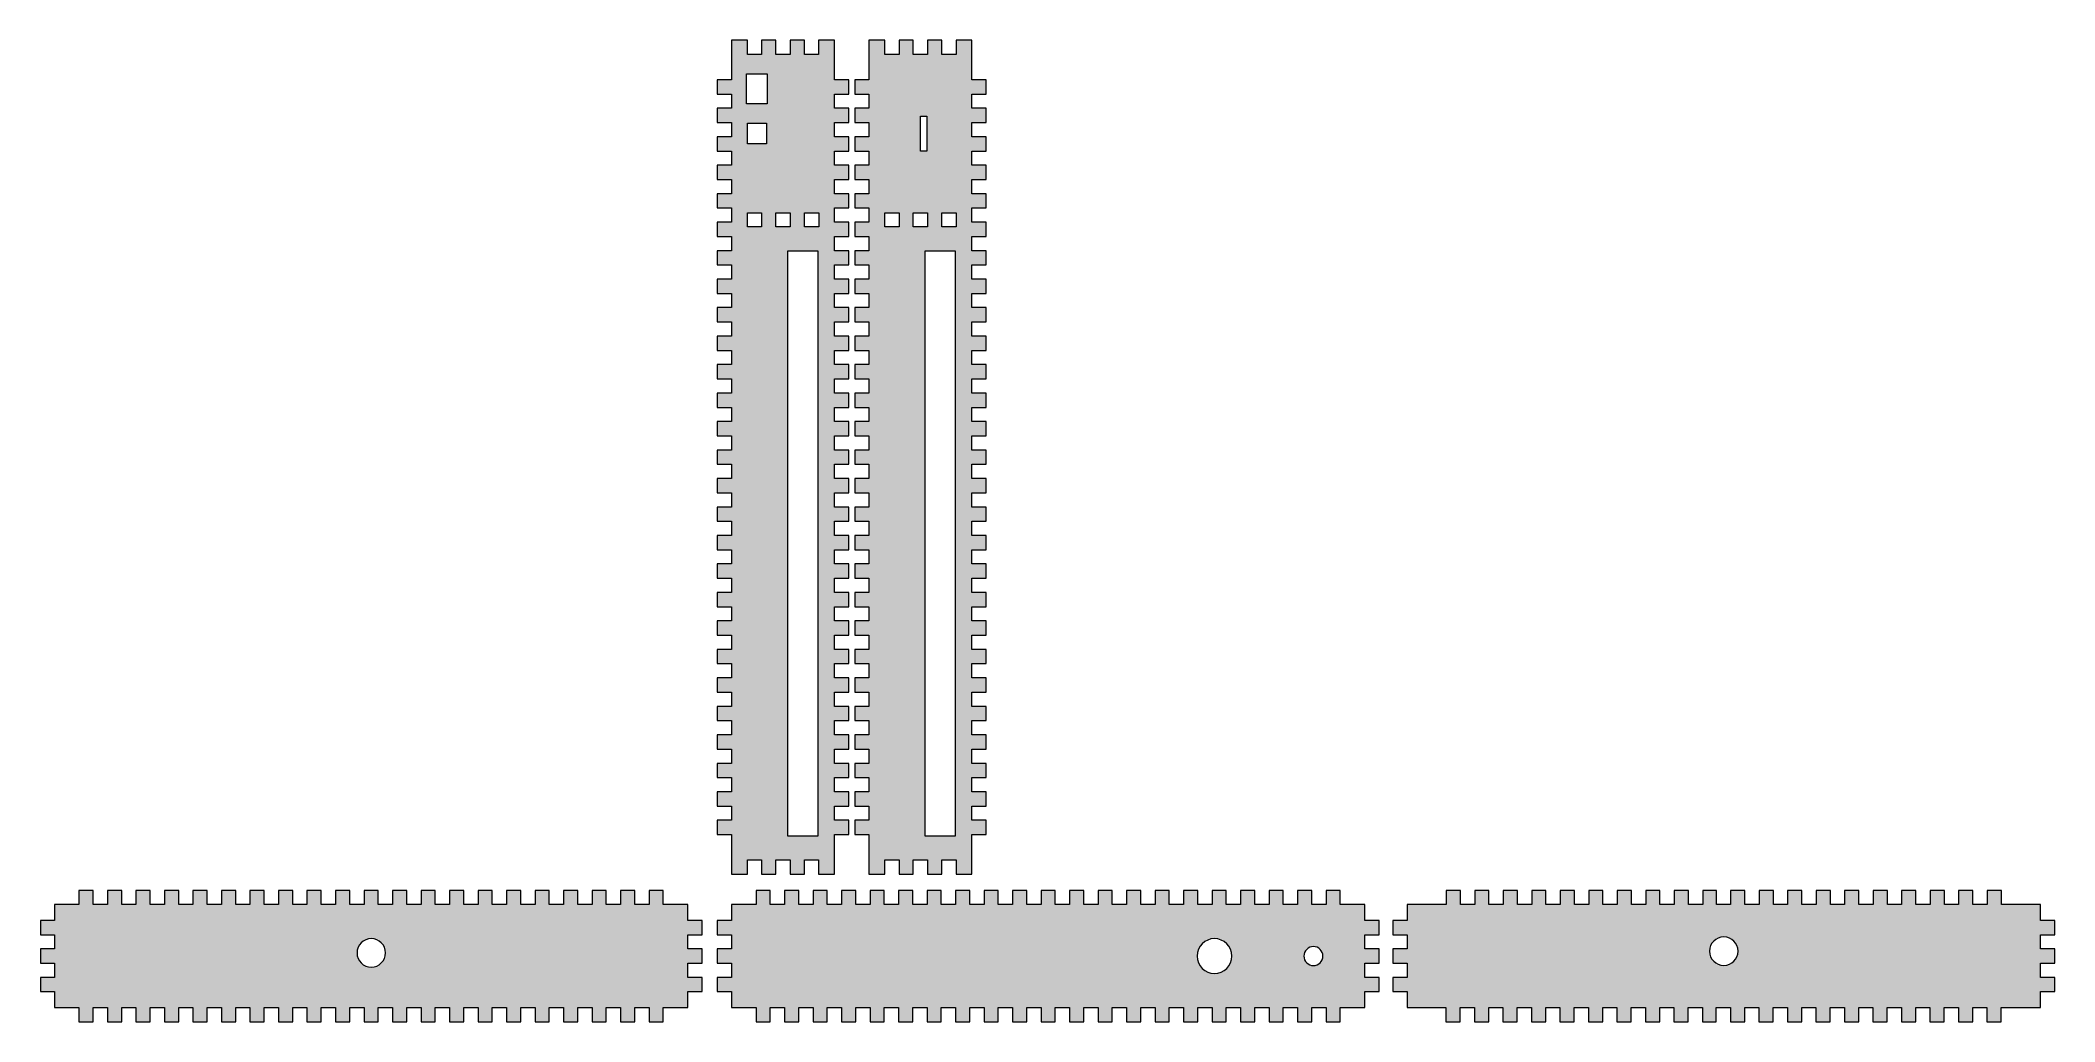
# Model space of a CAD drawing. Header units: inches. Extents: x 400 to 1672, y -821 to -201.
import ezdxf

# ---------------------------------------------------------------- set-up
doc = ezdxf.new("R2010")
doc.units = ezdxf.units.IN
doc.header["$MEASUREMENT"] = 0
doc.layers.add('Layer 1', color=7, linetype='Continuous')

msp = doc.modelspace()

# ---------------------------------------------------------------- hatches: boundary and pattern name
at = {"layer": 'Layer 1', "true_color": 0x939597}
h = msp.add_hatch(color=252, dxfattribs=at)
h.dxf.hatch_style = 2
h.paths.add_polyline_path([(910.6, -324.6), (910.6, -315.6), (901.6, -315.6), (901.6, -309.6), (901.6, -306.6), (910.6, -306.6), (910.6, -297.6), (901.6, -297.6), (901.6, -288.6), (910.6, -288.6), (910.6, -279.6), (901.6, -279.6), (901.6, -270.6), (910.6, -270.6), (910.6, -261.6), (901.6, -261.6), (901.6, -252.6), (910.6, -252.6), (910.6, -243.6), (901.6, -243.6), (901.6, -234.6), (910.6, -234.6), (910.6, -225.6), (901.6, -225.6), (901.6, -209.6), (901.6, -200.6), (897.1, -200.6), (891.6, -200.6), (891.6, -209.6), (882.6, -209.6), (882.6, -200.6), (879.6, -200.6), (873.6, -200.6), (873.6, -209.6), (864.6, -209.6), (864.6, -200.6), (864.6, -200.6), (861.6, -200.6), (855.6, -200.6), (855.6, -209.6), (846.6, -209.6), (846.6, -200.6), (843.6, -200.6), (836.6, -200.6), (836.6, -209.6), (836.6, -225.6), (827.6, -225.6), (827.6, -234.6), (836.6, -234.6), (836.6, -243.6), (827.6, -243.6), (827.6, -252.6), (836.6, -252.6), (836.6, -261.6), (827.6, -261.6), (827.6, -270.6), (836.6, -270.6), (836.6, -279.6), (827.6, -279.6), (827.6, -288.6), (836.6, -288.6), (836.6, -297.6), (827.6, -297.6), (827.6, -306.6), (836.6, -306.6), (836.6, -309.6), (836.6, -315.6), (827.6, -315.6), (827.6, -324.6), (836.6, -324.6), (836.6, -333.6), (827.6, -333.6), (827.6, -342.6), (836.6, -342.6), (836.6, -351.6), (827.6, -351.6), (827.6, -360.6), (836.6, -360.6), (836.6, -369.6), (827.6, -369.6), (827.6, -378.6), (836.6, -378.6), (836.6, -387.6), (827.6, -387.6), (827.6, -396.6), (836.6, -396.6), (836.6, -405.6), (827.6, -405.6), (827.6, -414.6), (836.6, -414.6), (836.6, -423.6), (827.6, -423.6), (827.6, -432.6), (836.6, -432.6), (836.6, -441.6), (827.6, -441.6), (827.6, -450.6), (836.6, -450.6), (836.6, -459.6), (827.6, -459.6), (827.6, -468.6), (836.6, -468.6), (836.6, -477.6), (827.6, -477.6), (827.6, -486.6), (836.6, -486.6), (836.6, -495.6), (827.6, -495.6), (827.6, -504.6), (836.6, -504.6), (836.6, -513.6), (827.6, -513.6), (827.6, -522.6), (836.6, -522.6), (836.6, -531.6), (827.6, -531.6), (827.6, -540.6), (836.6, -540.6), (836.6, -549.6), (827.6, -549.6), (827.6, -558.6), (836.6, -558.6), (836.6, -567.6), (827.6, -567.6), (827.6, -576.6), (836.6, -576.6), (836.6, -585.6), (827.6, -585.6), (827.6, -594.6), (836.6, -594.6), (836.6, -603.6), (827.6, -603.6), (827.6, -612.6), (836.6, -612.6), (836.6, -621.6), (827.6, -621.6), (827.6, -630.6), (836.6, -630.6), (836.6, -639.6), (827.6, -639.6), (827.6, -648.6), (836.6, -648.6), (836.6, -657.6), (827.6, -657.6), (827.6, -666.6), (836.6, -666.6), (836.6, -675.6), (827.6, -675.6), (827.6, -684.6), (836.6, -684.6), (836.6, -693.6), (827.6, -693.6), (827.6, -702.6), (836.6, -702.6), (836.6, -718.6), (836.6, -718.6), (836.6, -727.6), (843.6, -727.6), (846.6, -727.6), (846.6, -718.6), (855.6, -718.6), (855.6, -727.6), (861.7, -727.6), (864.6, -727.6), (864.6, -727.6), (864.6, -718.6), (873.6, -718.6), (873.6, -727.6), (879.7, -727.6), (882.6, -727.6), (882.6, -718.6), (891.6, -718.6), (891.6, -727.6), (897.1, -727.6), (897.1, -727.6), (901.6, -727.6), (901.6, -718.6), (901.6, -702.6), (910.6, -702.6), (910.6, -693.6), (901.6, -693.6), (901.6, -684.6), (910.6, -684.6), (910.6, -675.6), (901.6, -675.6), (901.6, -666.6), (910.6, -666.6), (910.6, -657.6), (901.6, -657.6), (901.6, -648.6), (910.6, -648.6), (910.6, -639.6), (901.6, -639.6), (901.6, -630.6), (910.6, -630.6), (910.6, -621.6), (901.6, -621.6), (901.6, -612.6), (910.6, -612.6), (910.6, -603.6), (901.6, -603.6), (901.6, -594.6), (910.6, -594.6), (910.6, -585.6), (901.6, -585.6), (901.6, -576.6), (910.6, -576.6), (910.6, -567.6), (901.6, -567.6), (901.6, -558.6), (910.6, -558.6), (910.6, -549.6), (901.6, -549.6), (901.6, -540.6), (910.6, -540.6), (910.6, -531.6), (901.6, -531.6), (901.6, -522.6), (910.6, -522.6), (910.6, -513.6), (901.6, -513.6), (901.6, -504.6), (910.6, -504.6), (910.6, -495.6), (901.6, -495.6), (901.6, -486.6), (910.6, -486.6), (910.6, -477.6), (901.6, -477.6), (901.6, -468.6), (910.6, -468.6), (910.6, -459.6), (901.6, -459.6), (901.6, -450.6), (910.6, -450.6), (910.6, -441.6), (901.6, -441.6), (901.6, -432.6), (910.6, -432.6), (910.6, -423.6), (901.6, -423.6), (901.6, -414.6), (910.6, -414.6), (910.6, -405.6), (901.6, -405.6), (901.6, -396.6), (910.6, -396.6), (910.6, -387.6), (901.6, -387.6), (901.6, -378.6), (910.6, -378.6), (910.6, -369.6), (901.6, -369.6), (901.6, -360.6), (910.6, -360.6), (910.6, -351.6), (901.6, -351.6), (901.6, -342.6), (910.6, -342.6), (910.6, -333.6), (901.6, -333.6), (901.6, -324.6)])
h.paths.add_polyline_path([(855.6, -318.6), (846.6, -318.6), (846.6, -309.6), (855.6, -309.6)])
h.paths.add_polyline_path([(858.6, -266.1), (846.6, -266.1), (846.6, -253.1), (858.6, -253.1)])
h.paths.add_polyline_path([(859.1, -240.8), (846.1, -240.8), (846.1, -221.8), (859.1, -221.8)])
h.paths.add_polyline_path([(864.6, -318.6), (864.6, -309.6), (873.6, -309.6), (873.6, -318.6)])
h.paths.add_polyline_path([(891.1, -703.6), (872.1, -703.6), (872.1, -333.6), (891.1, -333.6)])
h.paths.add_polyline_path([(891.7, -318.6), (882.7, -318.6), (882.7, -309.6), (891.7, -309.6)])
h = msp.add_hatch(color=252, dxfattribs=at)
h.dxf.hatch_style = 2
h.paths.add_polyline_path([(997.4, -324.6), (997.4, -315.6), (988.4, -315.6), (988.4, -309.6), (988.4, -306.6), (997.4, -306.6), (997.4, -297.6), (988.4, -297.6), (988.4, -288.6), (997.4, -288.6), (997.4, -279.6), (988.4, -279.6), (988.4, -270.6), (997.4, -270.6), (997.4, -261.6), (988.4, -261.6), (988.4, -252.6), (997.4, -252.6), (997.4, -243.6), (988.4, -243.6), (988.4, -234.6), (997.4, -234.6), (997.4, -225.6), (988.4, -225.6), (988.4, -209.6), (988.4, -200.6), (983.9, -200.6), (978.4, -200.6), (978.4, -209.6), (969.4, -209.6), (969.4, -200.6), (966.4, -200.6), (960.4, -200.6), (960.4, -209.6), (951.4, -209.6), (951.4, -200.6), (951.4, -200.6), (948.4, -200.6), (942.4, -200.6), (942.4, -209.6), (933.4, -209.6), (933.4, -200.6), (930.4, -200.6), (923.4, -200.6), (923.4, -209.6), (923.4, -225.6), (914.4, -225.6), (914.4, -234.6), (923.4, -234.6), (923.4, -243.6), (914.4, -243.6), (914.4, -252.6), (923.4, -252.6), (923.4, -261.6), (914.4, -261.6), (914.4, -270.6), (923.4, -270.6), (923.4, -279.6), (914.4, -279.6), (914.4, -288.6), (923.4, -288.6), (923.4, -297.6), (914.4, -297.6), (914.4, -306.6), (923.4, -306.6), (923.4, -309.6), (923.4, -315.6), (914.4, -315.6), (914.4, -324.6), (923.4, -324.6), (923.4, -333.6), (914.4, -333.6), (914.4, -342.6), (923.4, -342.6), (923.4, -351.6), (914.4, -351.6), (914.4, -360.6), (923.4, -360.6), (923.4, -369.6), (914.4, -369.6), (914.4, -378.6), (923.4, -378.6), (923.4, -387.6), (914.4, -387.6), (914.4, -396.6), (923.4, -396.6), (923.4, -405.6), (914.4, -405.6), (914.4, -414.6), (923.4, -414.6), (923.4, -423.6), (914.4, -423.6), (914.4, -432.6), (923.4, -432.6), (923.4, -441.6), (914.4, -441.6), (914.4, -450.6), (923.4, -450.6), (923.4, -459.6), (914.4, -459.6), (914.4, -468.6), (923.4, -468.6), (923.4, -477.6), (914.4, -477.6), (914.4, -486.6), (923.4, -486.6), (923.4, -495.6), (914.4, -495.6), (914.4, -504.6), (923.4, -504.6), (923.4, -513.6), (914.4, -513.6), (914.4, -522.6), (923.4, -522.6), (923.4, -531.6), (914.4, -531.6), (914.4, -540.6), (923.4, -540.6), (923.4, -549.6), (914.4, -549.6), (914.4, -558.6), (923.4, -558.6), (923.4, -567.6), (914.4, -567.6), (914.4, -576.6), (923.4, -576.6), (923.4, -585.6), (914.4, -585.6), (914.4, -594.6), (923.4, -594.6), (923.4, -603.6), (914.4, -603.6), (914.4, -612.6), (923.4, -612.6), (923.4, -621.6), (914.4, -621.6), (914.4, -630.6), (923.4, -630.6), (923.4, -639.6), (914.4, -639.6), (914.4, -648.6), (923.4, -648.6), (923.4, -657.6), (914.4, -657.6), (914.4, -666.6), (923.4, -666.6), (923.4, -675.6), (914.4, -675.6), (914.4, -684.6), (923.4, -684.6), (923.4, -693.6), (914.4, -693.6), (914.4, -702.6), (923.4, -702.6), (923.4, -718.6), (923.4, -718.6), (923.4, -727.6), (930.4, -727.6), (933.4, -727.6), (933.4, -718.6), (942.4, -718.6), (942.4, -727.6), (948.4, -727.6), (951.4, -727.6), (951.4, -727.6), (951.4, -718.6), (960.4, -718.6), (960.4, -727.6), (966.4, -727.6), (969.4, -727.6), (969.4, -718.6), (978.4, -718.6), (978.4, -727.6), (983.9, -727.6), (983.9, -727.6), (988.4, -727.6), (988.4, -718.6), (988.4, -702.6), (997.4, -702.6), (997.4, -693.6), (988.4, -693.6), (988.4, -684.6), (997.4, -684.6), (997.4, -675.6), (988.4, -675.6), (988.4, -666.6), (997.4, -666.6), (997.4, -657.6), (988.4, -657.6), (988.4, -648.6), (997.4, -648.6), (997.4, -639.6), (988.4, -639.6), (988.4, -630.6), (997.4, -630.6), (997.4, -621.6), (988.4, -621.6), (988.4, -612.6), (997.4, -612.6), (997.4, -603.6), (988.4, -603.6), (988.4, -594.6), (997.4, -594.6), (997.4, -585.6), (988.4, -585.6), (988.4, -576.6), (997.4, -576.6), (997.4, -567.6), (988.4, -567.6), (988.4, -558.6), (997.4, -558.6), (997.4, -549.6), (988.4, -549.6), (988.4, -540.6), (997.4, -540.6), (997.4, -531.6), (988.4, -531.6), (988.4, -522.6), (997.4, -522.6), (997.4, -513.6), (988.4, -513.6), (988.4, -504.6), (997.4, -504.6), (997.4, -495.6), (988.4, -495.6), (988.4, -486.6), (997.4, -486.6), (997.4, -477.6), (988.4, -477.6), (988.4, -468.6), (997.4, -468.6), (997.4, -459.6), (988.4, -459.6), (988.4, -450.6), (997.4, -450.6), (997.4, -441.6), (988.4, -441.6), (988.4, -432.6), (997.4, -432.6), (997.4, -423.6), (988.4, -423.6), (988.4, -414.6), (997.4, -414.6), (997.4, -405.6), (988.4, -405.6), (988.4, -396.6), (997.4, -396.6), (997.4, -387.6), (988.4, -387.6), (988.4, -378.6), (997.4, -378.6), (997.4, -369.6), (988.4, -369.6), (988.4, -360.6), (997.4, -360.6), (997.4, -351.6), (988.4, -351.6), (988.4, -342.6), (997.4, -342.6), (997.4, -333.6), (988.4, -333.6), (988.4, -324.6)])
h.paths.add_polyline_path([(942.4, -318.6), (933.4, -318.6), (933.4, -309.6), (942.4, -309.6)])
h.paths.add_polyline_path([(955.9, -248.6), (959.9, -248.6), (959.9, -270.6), (955.9, -270.6)])
h.paths.add_polyline_path([(951.4, -318.6), (951.4, -309.6), (960.4, -309.6), (960.4, -318.6)])
h.paths.add_polyline_path([(977.9, -703.6), (958.9, -703.6), (958.9, -333.6), (977.9, -333.6)])
h.paths.add_polyline_path([(978.5, -318.6), (969.5, -318.6), (969.5, -309.6), (978.5, -309.6)])
h = msp.add_hatch(color=252, dxfattribs=at)
h.dxf.hatch_style = 2
h.paths.add_polyline_path([(809.1, -756.9), (809.1, -746.9), (809.1, -746.9), (793.5, -746.9), (793.5, -737.9), (784.5, -737.9), (784.5, -746.9), (775.5, -746.9), (775.5, -737.9), (766.5, -737.9), (766.5, -746.9), (757.5, -746.9), (757.5, -737.9), (748.5, -737.9), (748.5, -746.9), (739.5, -746.9), (739.5, -737.9), (730.5, -737.9), (730.5, -746.9), (721.5, -746.9), (721.5, -737.9), (712.5, -737.9), (712.5, -746.9), (703.5, -746.9), (703.5, -737.9), (694.5, -737.9), (694.5, -746.9), (685.5, -746.9), (685.5, -737.9), (676.5, -737.9), (676.5, -746.9), (667.5, -746.9), (667.5, -737.9), (658.5, -737.9), (658.5, -746.9), (649.5, -746.9), (649.5, -737.9), (640.5, -737.9), (640.5, -746.9), (631.5, -746.9), (631.5, -737.9), (622.5, -737.9), (622.5, -746.9), (613.5, -746.9), (613.5, -737.9), (604.5, -737.9), (604.5, -746.9), (595.5, -746.9), (595.5, -737.9), (586.5, -737.9), (586.5, -746.9), (577.5, -746.9), (577.5, -737.9), (568.5, -737.9), (568.5, -746.9), (559.5, -746.9), (559.5, -737.9), (550.5, -737.9), (550.5, -746.9), (541.5, -746.9), (541.5, -737.9), (532.5, -737.9), (532.5, -746.9), (523.5, -746.9), (523.5, -737.9), (514.5, -737.9), (514.5, -746.9), (505.5, -746.9), (505.5, -737.9), (496.5, -737.9), (496.5, -746.9), (487.5, -746.9), (487.5, -737.9), (478.5, -737.9), (478.5, -746.9), (469.5, -746.9), (469.5, -737.9), (460.5, -737.9), (460.5, -746.9), (451.5, -746.9), (451.5, -737.9), (442.5, -737.9), (442.5, -746.9), (433.5, -746.9), (433.5, -737.9), (424.5, -737.9), (424.5, -746.9), (409.1, -746.9), (409.1, -756.9), (400.1, -756.9), (400.1, -758.1), (400.1, -764.1), (400.1, -765.9), (409.1, -765.9), (409.1, -774.9), (400.1, -774.9), (400.1, -777.9), (400.1, -783.9), (409.1, -783.9), (409.1, -792.9), (400.1, -792.9), (400.1, -795.9), (400.1, -801.9), (409.1, -801.9), (409.1, -811.9), (424.5, -811.9), (424.5, -820.9), (433.5, -820.9), (433.5, -811.9), (442.5, -811.9), (442.5, -820.9), (451.5, -820.9), (451.5, -811.9), (460.5, -811.9), (460.5, -820.9), (469.5, -820.9), (469.5, -811.9), (478.5, -811.9), (478.5, -820.9), (487.5, -820.9), (487.5, -811.9), (496.5, -811.9), (496.5, -820.9), (505.5, -820.9), (505.5, -811.9), (514.5, -811.9), (514.5, -820.9), (523.5, -820.9), (523.5, -811.9), (532.5, -811.9), (532.5, -820.9), (541.5, -820.9), (541.5, -811.9), (550.5, -811.9), (550.5, -820.9), (559.5, -820.9), (559.5, -811.9), (568.5, -811.9), (568.5, -820.9), (577.5, -820.9), (577.5, -811.9), (586.5, -811.9), (586.5, -820.9), (595.5, -820.9), (595.5, -811.9), (604.5, -811.9), (604.5, -820.9), (613.5, -820.9), (613.5, -811.9), (622.5, -811.9), (622.5, -820.9), (631.5, -820.9), (631.5, -811.9), (640.5, -811.9), (640.5, -820.9), (649.5, -820.9), (649.5, -811.9), (658.5, -811.9), (658.5, -820.9), (667.5, -820.9), (667.5, -811.9), (676.5, -811.9), (676.5, -820.9), (685.5, -820.9), (685.5, -811.9), (694.5, -811.9), (694.5, -820.9), (703.5, -820.9), (703.5, -811.9), (712.5, -811.9), (712.5, -820.9), (721.5, -820.9), (721.5, -811.9), (730.5, -811.9), (730.5, -820.9), (739.5, -820.9), (739.5, -811.9), (748.5, -811.9), (748.5, -820.9), (757.5, -820.9), (757.5, -811.9), (766.5, -811.9), (766.5, -820.9), (775.5, -820.9), (775.5, -811.9), (784.5, -811.9), (784.5, -820.9), (793.5, -820.9), (793.5, -811.9), (809.1, -811.9), (809.1, -801.9), (818.1, -801.9), (818.1, -795.9), (818.1, -792.9), (809.1, -792.9), (809.1, -783.9), (818.1, -783.9), (818.1, -777.9), (818.1, -774.9), (809.1, -774.9), (809.1, -765.9), (818.1, -765.9), (818.1, -764.1), (818.1, -758.1), (818.1, -756.9)])
edge = h.paths.add_edge_path()
edge.add_spline(control_points=[(609.1, -786.4), (604.1, -786.4), (600.1, -782.4), (600.1, -777.4), (600.1, -772.4), (604.1, -768.4), (609.1, -768.4), (614, -768.4), (618.1, -772.4), (618.1, -777.4), (618.1, -782.4), (614, -786.4), (609.1, -786.4)], knot_values=[0, 0, 0, 0, 1, 1, 1, 2, 2, 2, 3, 3, 3, 4, 4, 4, 4], degree=3, periodic=1)
h = msp.add_hatch(color=252, dxfattribs=at)
h.dxf.hatch_style = 2
h.paths.add_polyline_path([(1236.6, -756.9), (1236.6, -746.9), (1236.6, -746.9), (1221.1, -746.9), (1221.1, -737.9), (1212.1, -737.9), (1212.1, -746.9), (1203.1, -746.9), (1203.1, -737.9), (1194.1, -737.9), (1194.1, -746.9), (1185.1, -746.9), (1185.1, -737.9), (1176.1, -737.9), (1176.1, -746.9), (1167.1, -746.9), (1167.1, -737.9), (1158.1, -737.9), (1158.1, -746.9), (1149.1, -746.9), (1149.1, -737.9), (1140.1, -737.9), (1140.1, -746.9), (1131.1, -746.9), (1131.1, -737.9), (1122.1, -737.9), (1122.1, -746.9), (1113.1, -746.9), (1113.1, -737.9), (1104.1, -737.9), (1104.1, -746.9), (1095.1, -746.9), (1095.1, -737.9), (1086.1, -737.9), (1086.1, -746.9), (1077.1, -746.9), (1077.1, -737.9), (1068.1, -737.9), (1068.1, -746.9), (1059.1, -746.9), (1059.1, -737.9), (1050.1, -737.9), (1050.1, -746.9), (1041.1, -746.9), (1041.1, -737.9), (1032.1, -737.9), (1032.1, -746.9), (1023.1, -746.9), (1023.1, -737.9), (1014.1, -737.9), (1014.1, -746.9), (1005.1, -746.9), (1005.1, -737.9), (996.1, -737.9), (996.1, -746.9), (987.1, -746.9), (987.1, -737.9), (978.1, -737.9), (978.1, -746.9), (969.1, -746.9), (969.1, -737.9), (960.1, -737.9), (960.1, -746.9), (951.1, -746.9), (951.1, -737.9), (942.1, -737.9), (942.1, -746.9), (933.1, -746.9), (933.1, -737.9), (924.1, -737.9), (924.1, -746.9), (915.1, -746.9), (915.1, -737.9), (906.1, -737.9), (906.1, -746.9), (897.1, -746.9), (897.1, -737.9), (888.1, -737.9), (888.1, -746.9), (879.1, -746.9), (879.1, -737.9), (870.1, -737.9), (870.1, -746.9), (861.1, -746.9), (861.1, -737.9), (852.1, -737.9), (852.1, -746.9), (836.6, -746.9), (836.6, -756.9), (827.6, -756.9), (827.6, -758.1), (827.6, -764.1), (827.6, -765.9), (836.6, -765.9), (836.6, -774.9), (827.6, -774.9), (827.6, -777.9), (827.6, -783.9), (836.6, -783.9), (836.6, -792.9), (827.6, -792.9), (827.6, -795.9), (827.6, -801.9), (836.6, -801.9), (836.6, -811.9), (852.1, -811.9), (852.1, -820.9), (861.1, -820.9), (861.1, -811.9), (870.1, -811.9), (870.1, -820.9), (879.1, -820.9), (879.1, -811.9), (888.1, -811.9), (888.1, -820.9), (897.1, -820.9), (897.1, -811.9), (906.1, -811.9), (906.1, -820.9), (915.1, -820.9), (915.1, -811.9), (924.1, -811.9), (924.1, -820.9), (933.1, -820.9), (933.1, -811.9), (942.1, -811.9), (942.1, -820.9), (951.1, -820.9), (951.1, -811.9), (960.1, -811.9), (960.1, -820.9), (969.1, -820.9), (969.1, -811.9), (978.1, -811.9), (978.1, -820.9), (987.1, -820.9), (987.1, -811.9), (996.1, -811.9), (996.1, -820.9), (1005.1, -820.9), (1005.1, -811.9), (1014.1, -811.9), (1014.1, -820.9), (1023.1, -820.9), (1023.1, -811.9), (1032.1, -811.9), (1032.1, -820.9), (1041.1, -820.9), (1041.1, -811.9), (1050.1, -811.9), (1050.1, -820.9), (1059.1, -820.9), (1059.1, -811.9), (1068.1, -811.9), (1068.1, -820.9), (1077.1, -820.9), (1077.1, -811.9), (1086.1, -811.9), (1086.1, -820.9), (1095.1, -820.9), (1095.1, -811.9), (1104.1, -811.9), (1104.1, -820.9), (1113.1, -820.9), (1113.1, -811.9), (1122.1, -811.9), (1122.1, -820.9), (1131.1, -820.9), (1131.1, -811.9), (1140.1, -811.9), (1140.1, -820.9), (1149.1, -820.9), (1149.1, -811.9), (1158.1, -811.9), (1158.1, -820.9), (1167.1, -820.9), (1167.1, -811.9), (1176.1, -811.9), (1176.1, -820.9), (1185.1, -820.9), (1185.1, -811.9), (1194.1, -811.9), (1194.1, -820.9), (1203.1, -820.9), (1203.1, -811.9), (1212.1, -811.9), (1212.1, -820.9), (1221.1, -820.9), (1221.1, -811.9), (1236.6, -811.9), (1236.6, -801.9), (1245.6, -801.9), (1245.6, -795.9), (1245.6, -792.9), (1236.6, -792.9), (1236.6, -783.9), (1245.6, -783.9), (1245.6, -777.9), (1245.6, -774.9), (1236.6, -774.9), (1236.6, -765.9), (1245.6, -765.9), (1245.6, -764.1), (1245.6, -758.1), (1245.6, -756.9)])
edge = h.paths.add_edge_path()
edge.add_spline(control_points=[(1141.6, -790.4), (1135.6, -790.4), (1130.6, -785.5), (1130.6, -779.4), (1130.6, -773.3), (1135.6, -768.4), (1141.6, -768.4), (1147.7, -768.4), (1152.6, -773.3), (1152.6, -779.4), (1152.6, -785.5), (1147.7, -790.4), (1141.6, -790.4)], knot_values=[0, 0, 0, 0, 1, 1, 1, 2, 2, 2, 3, 3, 3, 4, 4, 4, 4], degree=3, periodic=1)
edge = h.paths.add_edge_path()
edge.add_spline(control_points=[(1204.1, -785.4), (1200.8, -785.4), (1198.1, -782.7), (1198.1, -779.4), (1198.1, -776.1), (1200.8, -773.4), (1204.1, -773.4), (1207.4, -773.4), (1210.1, -776.1), (1210.1, -779.4), (1210.1, -782.7), (1207.4, -785.4), (1204.1, -785.4)], knot_values=[0, 0, 0, 0, 1, 1, 1, 2, 2, 2, 3, 3, 3, 4, 4, 4, 4], degree=3, periodic=1)
h = msp.add_hatch(color=252, dxfattribs=at)
h.dxf.hatch_style = 2
h.paths.add_polyline_path([(1663.3, -756.9), (1663.3, -753), (1663.3, -750), (1663.3, -746.9), (1638.6, -746.9), (1638.6, -737.9), (1629.6, -737.9), (1629.6, -746.9), (1620.6, -746.9), (1620.6, -737.9), (1611.6, -737.9), (1611.6, -746.9), (1602.6, -746.9), (1602.6, -737.9), (1593.6, -737.9), (1593.6, -746.9), (1584.6, -746.9), (1584.6, -737.9), (1575.6, -737.9), (1575.6, -746.9), (1566.6, -746.9), (1566.6, -737.9), (1557.6, -737.9), (1557.6, -746.9), (1548.6, -746.9), (1548.6, -737.9), (1539.6, -737.9), (1539.6, -746.9), (1530.6, -746.9), (1530.6, -737.9), (1521.6, -737.9), (1521.6, -746.9), (1512.6, -746.9), (1512.6, -737.9), (1503.6, -737.9), (1503.6, -746.9), (1494.6, -746.9), (1494.6, -737.9), (1485.6, -737.9), (1485.6, -746.9), (1476.6, -746.9), (1476.6, -737.9), (1467.6, -737.9), (1467.6, -746.9), (1458.6, -746.9), (1458.6, -737.9), (1450, -737.9), (1450, -746.9), (1441, -746.9), (1441, -737.9), (1432, -737.9), (1432, -746.9), (1423, -746.9), (1423, -737.9), (1414, -737.9), (1414, -746.9), (1405, -746.9), (1405, -737.9), (1396, -737.9), (1396, -746.9), (1387, -746.9), (1387, -737.9), (1378, -737.9), (1378, -746.9), (1369, -746.9), (1369, -737.9), (1360, -737.9), (1360, -746.9), (1351, -746.9), (1351, -737.9), (1342, -737.9), (1342, -746.9), (1333, -746.9), (1333, -737.9), (1324, -737.9), (1324, -746.9), (1315, -746.9), (1315, -737.9), (1306, -737.9), (1306, -746.9), (1297, -746.9), (1297, -737.9), (1288, -737.9), (1288, -746.9), (1263.3, -746.9), (1263.3, -750), (1263.3, -750), (1263.3, -753), (1263.3, -753), (1263.3, -756.9), (1254.3, -756.9), (1254.3, -758.9), (1254.3, -765.9), (1263.3, -765.9), (1263.3, -774.9), (1254.3, -774.9), (1254.3, -779.4), (1254.3, -783.9), (1263.3, -783.9), (1263.3, -792.9), (1254.3, -792.9), (1254.3, -797.4), (1254.3, -801.9), (1263.3, -801.9), (1263.3, -805.8), (1263.3, -805.8), (1263.3, -808.8), (1263.3, -808.8), (1263.3, -811.9), (1278.8, -811.9), (1287.8, -811.9), (1287.8, -820.9), (1296.8, -820.9), (1296.8, -811.9), (1305.8, -811.9), (1305.8, -820.9), (1314.8, -820.9), (1314.8, -811.9), (1323.8, -811.9), (1323.8, -820.9), (1332.8, -820.9), (1332.8, -811.9), (1341.8, -811.9), (1341.8, -820.9), (1350.8, -820.9), (1350.8, -811.9), (1359.8, -811.9), (1359.8, -820.9), (1368.8, -820.9), (1368.8, -811.9), (1377.8, -811.9), (1377.8, -820.9), (1386.8, -820.9), (1386.8, -811.9), (1395.8, -811.9), (1395.8, -820.9), (1404.8, -820.9), (1404.8, -811.9), (1413.8, -811.9), (1413.8, -820.9), (1422.8, -820.9), (1422.8, -811.9), (1431.8, -811.9), (1431.8, -820.9), (1440.8, -820.9), (1440.8, -811.9), (1449.8, -811.9), (1449.8, -820.9), (1458.5, -820.9), (1458.5, -811.9), (1467.5, -811.9), (1467.5, -820.9), (1476.5, -820.9), (1476.5, -811.9), (1485.5, -811.9), (1485.5, -820.9), (1494.5, -820.9), (1494.5, -811.9), (1503.5, -811.9), (1503.5, -820.9), (1512.5, -820.9), (1512.5, -811.9), (1521.5, -811.9), (1521.5, -820.9), (1530.5, -820.9), (1530.5, -811.9), (1539.5, -811.9), (1539.5, -820.9), (1548.5, -820.9), (1548.5, -811.9), (1557.5, -811.9), (1557.5, -820.9), (1566.5, -820.9), (1566.5, -811.9), (1575.5, -811.9), (1575.5, -820.9), (1584.5, -820.9), (1584.5, -811.9), (1593.5, -811.9), (1593.5, -820.9), (1602.5, -820.9), (1602.5, -811.9), (1611.5, -811.9), (1611.5, -820.9), (1620.5, -820.9), (1620.5, -811.9), (1629.5, -811.9), (1629.5, -820.9), (1638.5, -820.9), (1638.5, -811.9), (1647.5, -811.9), (1663.3, -811.9), (1663.3, -808.8), (1663.3, -805.8), (1663.3, -801.9), (1672.3, -801.9), (1672.3, -797.4), (1672.3, -792.9), (1663.3, -792.9), (1663.3, -783.9), (1672.3, -783.9), (1672.3, -779.4), (1672.3, -774.9), (1663.3, -774.9), (1663.3, -765.9), (1672.3, -765.9), (1672.3, -758.9), (1672.3, -756.9)])
edge = h.paths.add_edge_path()
edge.add_spline(control_points=[(1463.3, -785.3), (1458.3, -785.3), (1454.3, -781.3), (1454.3, -776.3), (1454.3, -771.4), (1458.3, -767.3), (1463.3, -767.3), (1468.3, -767.3), (1472.3, -771.4), (1472.3, -776.3), (1472.3, -781.3), (1468.3, -785.3), (1463.3, -785.3)], knot_values=[0, 0, 0, 0, 1, 1, 1, 2, 2, 2, 3, 3, 3, 4, 4, 4, 4], degree=3, periodic=1)

# ---------------------------------------------------------------- linework, layer by layer
at = {"layer": 'Layer 1', "color": 250, "lineweight": 18, "true_color": 0x231f20}
for points in [[(910.6, -324.6), (910.6, -315.6), (901.6, -315.6), (901.6, -309.6), (901.6, -306.6), (910.6, -306.6), (910.6, -297.6), (901.6, -297.6), (901.6, -288.6), (910.6, -288.6), (910.6, -279.6), (901.6, -279.6), (901.6, -270.6), (910.6, -270.6), (910.6, -261.6), (901.6, -261.6), (901.6, -252.6), (910.6, -252.6), (910.6, -243.6), (901.6, -243.6), (901.6, -234.6), (910.6, -234.6), (910.6, -225.6), (901.6, -225.6), (901.6, -209.6), (901.6, -200.6), (897.1, -200.6), (891.6, -200.6), (891.6, -209.6), (882.6, -209.6), (882.6, -200.6), (879.6, -200.6), (873.6, -200.6), (873.6, -209.6), (864.6, -209.6), (864.6, -200.6), (864.6, -200.6), (861.6, -200.6), (855.6, -200.6), (855.6, -209.6), (846.6, -209.6), (846.6, -200.6), (843.6, -200.6), (836.6, -200.6), (836.6, -209.6), (836.6, -225.6), (827.6, -225.6), (827.6, -234.6), (836.6, -234.6), (836.6, -243.6), (827.6, -243.6), (827.6, -252.6), (836.6, -252.6), (836.6, -261.6), (827.6, -261.6), (827.6, -270.6), (836.6, -270.6), (836.6, -279.6), (827.6, -279.6), (827.6, -288.6), (836.6, -288.6), (836.6, -297.6), (827.6, -297.6), (827.6, -306.6), (836.6, -306.6), (836.6, -309.6), (836.6, -315.6), (827.6, -315.6), (827.6, -324.6), (836.6, -324.6), (836.6, -333.6), (827.6, -333.6), (827.6, -342.6), (836.6, -342.6), (836.6, -351.6), (827.6, -351.6), (827.6, -360.6), (836.6, -360.6), (836.6, -369.6), (827.6, -369.6), (827.6, -378.6), (836.6, -378.6), (836.6, -387.6), (827.6, -387.6), (827.6, -396.6), (836.6, -396.6), (836.6, -405.6), (827.6, -405.6), (827.6, -414.6), (836.6, -414.6), (836.6, -423.6), (827.6, -423.6), (827.6, -432.6), (836.6, -432.6), (836.6, -441.6), (827.6, -441.6), (827.6, -450.6), (836.6, -450.6), (836.6, -459.6), (827.6, -459.6), (827.6, -468.6), (836.6, -468.6), (836.6, -477.6), (827.6, -477.6), (827.6, -486.6), (836.6, -486.6), (836.6, -495.6), (827.6, -495.6), (827.6, -504.6), (836.6, -504.6), (836.6, -513.6), (827.6, -513.6), (827.6, -522.6), (836.6, -522.6), (836.6, -531.6), (827.6, -531.6), (827.6, -540.6), (836.6, -540.6), (836.6, -549.6), (827.6, -549.6), (827.6, -558.6), (836.6, -558.6), (836.6, -567.6), (827.6, -567.6), (827.6, -576.6), (836.6, -576.6), (836.6, -585.6), (827.6, -585.6), (827.6, -594.6), (836.6, -594.6), (836.6, -603.6), (827.6, -603.6), (827.6, -612.6), (836.6, -612.6), (836.6, -621.6), (827.6, -621.6), (827.6, -630.6), (836.6, -630.6), (836.6, -639.6), (827.6, -639.6), (827.6, -648.6), (836.6, -648.6), (836.6, -657.6), (827.6, -657.6), (827.6, -666.6), (836.6, -666.6), (836.6, -675.6), (827.6, -675.6), (827.6, -684.6), (836.6, -684.6), (836.6, -693.6), (827.6, -693.6), (827.6, -702.6), (836.6, -702.6), (836.6, -718.6), (836.6, -718.6), (836.6, -727.6), (843.6, -727.6), (846.6, -727.6), (846.6, -718.6), (855.6, -718.6), (855.6, -727.6), (861.7, -727.6), (864.6, -727.6), (864.6, -727.6), (864.6, -718.6), (873.6, -718.6), (873.6, -727.6), (879.7, -727.6), (882.6, -727.6), (882.6, -718.6), (891.6, -718.6), (891.6, -727.6), (897.1, -727.6), (897.1, -727.6), (901.6, -727.6), (901.6, -718.6), (901.6, -702.6), (910.6, -702.6), (910.6, -693.6), (901.6, -693.6), (901.6, -684.6), (910.6, -684.6), (910.6, -675.6), (901.6, -675.6), (901.6, -666.6), (910.6, -666.6), (910.6, -657.6), (901.6, -657.6), (901.6, -648.6), (910.6, -648.6), (910.6, -639.6), (901.6, -639.6), (901.6, -630.6), (910.6, -630.6), (910.6, -621.6), (901.6, -621.6), (901.6, -612.6), (910.6, -612.6), (910.6, -603.6), (901.6, -603.6), (901.6, -594.6), (910.6, -594.6), (910.6, -585.6), (901.6, -585.6), (901.6, -576.6), (910.6, -576.6), (910.6, -567.6), (901.6, -567.6), (901.6, -558.6), (910.6, -558.6), (910.6, -549.6), (901.6, -549.6), (901.6, -540.6), (910.6, -540.6), (910.6, -531.6), (901.6, -531.6), (901.6, -522.6), (910.6, -522.6), (910.6, -513.6), (901.6, -513.6), (901.6, -504.6), (910.6, -504.6), (910.6, -495.6), (901.6, -495.6), (901.6, -486.6), (910.6, -486.6), (910.6, -477.6), (901.6, -477.6), (901.6, -468.6), (910.6, -468.6), (910.6, -459.6), (901.6, -459.6), (901.6, -450.6), (910.6, -450.6), (910.6, -441.6), (901.6, -441.6), (901.6, -432.6), (910.6, -432.6), (910.6, -423.6), (901.6, -423.6), (901.6, -414.6), (910.6, -414.6), (910.6, -405.6), (901.6, -405.6), (901.6, -396.6), (910.6, -396.6), (910.6, -387.6), (901.6, -387.6), (901.6, -378.6), (910.6, -378.6), (910.6, -369.6), (901.6, -369.6), (901.6, -360.6), (910.6, -360.6), (910.6, -351.6), (901.6, -351.6), (901.6, -342.6), (910.6, -342.6), (910.6, -333.6), (901.6, -333.6), (901.6, -324.6), (910.6, -324.6)], [(997.4, -324.6), (997.4, -315.6), (988.4, -315.6), (988.4, -309.6), (988.4, -306.6), (997.4, -306.6), (997.4, -297.6), (988.4, -297.6), (988.4, -288.6), (997.4, -288.6), (997.4, -279.6), (988.4, -279.6), (988.4, -270.6), (997.4, -270.6), (997.4, -261.6), (988.4, -261.6), (988.4, -252.6), (997.4, -252.6), (997.4, -243.6), (988.4, -243.6), (988.4, -234.6), (997.4, -234.6), (997.4, -225.6), (988.4, -225.6), (988.4, -209.6), (988.4, -200.6), (983.9, -200.6), (978.4, -200.6), (978.4, -209.6), (969.4, -209.6), (969.4, -200.6), (966.4, -200.6), (960.4, -200.6), (960.4, -209.6), (951.4, -209.6), (951.4, -200.6), (951.4, -200.6), (948.4, -200.6), (942.4, -200.6), (942.4, -209.6), (933.4, -209.6), (933.4, -200.6), (930.4, -200.6), (923.4, -200.6), (923.4, -209.6), (923.4, -225.6), (914.4, -225.6), (914.4, -234.6), (923.4, -234.6), (923.4, -243.6), (914.4, -243.6), (914.4, -252.6), (923.4, -252.6), (923.4, -261.6), (914.4, -261.6), (914.4, -270.6), (923.4, -270.6), (923.4, -279.6), (914.4, -279.6), (914.4, -288.6), (923.4, -288.6), (923.4, -297.6), (914.4, -297.6), (914.4, -306.6), (923.4, -306.6), (923.4, -309.6), (923.4, -315.6), (914.4, -315.6), (914.4, -324.6), (923.4, -324.6), (923.4, -333.6), (914.4, -333.6), (914.4, -342.6), (923.4, -342.6), (923.4, -351.6), (914.4, -351.6), (914.4, -360.6), (923.4, -360.6), (923.4, -369.6), (914.4, -369.6), (914.4, -378.6), (923.4, -378.6), (923.4, -387.6), (914.4, -387.6), (914.4, -396.6), (923.4, -396.6), (923.4, -405.6), (914.4, -405.6), (914.4, -414.6), (923.4, -414.6), (923.4, -423.6), (914.4, -423.6), (914.4, -432.6), (923.4, -432.6), (923.4, -441.6), (914.4, -441.6), (914.4, -450.6), (923.4, -450.6), (923.4, -459.6), (914.4, -459.6), (914.4, -468.6), (923.4, -468.6), (923.4, -477.6), (914.4, -477.6), (914.4, -486.6), (923.4, -486.6), (923.4, -495.6), (914.4, -495.6), (914.4, -504.6), (923.4, -504.6), (923.4, -513.6), (914.4, -513.6), (914.4, -522.6), (923.4, -522.6), (923.4, -531.6), (914.4, -531.6), (914.4, -540.6), (923.4, -540.6), (923.4, -549.6), (914.4, -549.6), (914.4, -558.6), (923.4, -558.6), (923.4, -567.6), (914.4, -567.6), (914.4, -576.6), (923.4, -576.6), (923.4, -585.6), (914.4, -585.6), (914.4, -594.6), (923.4, -594.6), (923.4, -603.6), (914.4, -603.6), (914.4, -612.6), (923.4, -612.6), (923.4, -621.6), (914.4, -621.6), (914.4, -630.6), (923.4, -630.6), (923.4, -639.6), (914.4, -639.6), (914.4, -648.6), (923.4, -648.6), (923.4, -657.6), (914.4, -657.6), (914.4, -666.6), (923.4, -666.6), (923.4, -675.6), (914.4, -675.6), (914.4, -684.6), (923.4, -684.6), (923.4, -693.6), (914.4, -693.6), (914.4, -702.6), (923.4, -702.6), (923.4, -718.6), (923.4, -718.6), (923.4, -727.6), (930.4, -727.6), (933.4, -727.6), (933.4, -718.6), (942.4, -718.6), (942.4, -727.6), (948.4, -727.6), (951.4, -727.6), (951.4, -727.6), (951.4, -718.6), (960.4, -718.6), (960.4, -727.6), (966.4, -727.6), (969.4, -727.6), (969.4, -718.6), (978.4, -718.6), (978.4, -727.6), (983.9, -727.6), (983.9, -727.6), (988.4, -727.6), (988.4, -718.6), (988.4, -702.6), (997.4, -702.6), (997.4, -693.6), (988.4, -693.6), (988.4, -684.6), (997.4, -684.6), (997.4, -675.6), (988.4, -675.6), (988.4, -666.6), (997.4, -666.6), (997.4, -657.6), (988.4, -657.6), (988.4, -648.6), (997.4, -648.6), (997.4, -639.6), (988.4, -639.6), (988.4, -630.6), (997.4, -630.6), (997.4, -621.6), (988.4, -621.6), (988.4, -612.6), (997.4, -612.6), (997.4, -603.6), (988.4, -603.6), (988.4, -594.6), (997.4, -594.6), (997.4, -585.6), (988.4, -585.6), (988.4, -576.6), (997.4, -576.6), (997.4, -567.6), (988.4, -567.6), (988.4, -558.6), (997.4, -558.6), (997.4, -549.6), (988.4, -549.6), (988.4, -540.6), (997.4, -540.6), (997.4, -531.6), (988.4, -531.6), (988.4, -522.6), (997.4, -522.6), (997.4, -513.6), (988.4, -513.6), (988.4, -504.6), (997.4, -504.6), (997.4, -495.6), (988.4, -495.6), (988.4, -486.6), (997.4, -486.6), (997.4, -477.6), (988.4, -477.6), (988.4, -468.6), (997.4, -468.6), (997.4, -459.6), (988.4, -459.6), (988.4, -450.6), (997.4, -450.6), (997.4, -441.6), (988.4, -441.6), (988.4, -432.6), (997.4, -432.6), (997.4, -423.6), (988.4, -423.6), (988.4, -414.6), (997.4, -414.6), (997.4, -405.6), (988.4, -405.6), (988.4, -396.6), (997.4, -396.6), (997.4, -387.6), (988.4, -387.6), (988.4, -378.6), (997.4, -378.6), (997.4, -369.6), (988.4, -369.6), (988.4, -360.6), (997.4, -360.6), (997.4, -351.6), (988.4, -351.6), (988.4, -342.6), (997.4, -342.6), (997.4, -333.6), (988.4, -333.6), (988.4, -324.6), (997.4, -324.6)], [(859.1, -240.8), (846.1, -240.8), (846.1, -221.8), (859.1, -221.8), (859.1, -240.8)], [(858.6, -266.1), (846.6, -266.1), (846.6, -253.1), (858.6, -253.1), (858.6, -266.1)], [(955.9, -248.6), (959.9, -248.6), (959.9, -270.6), (955.9, -270.6), (955.9, -248.6)], [(855.6, -318.6), (846.6, -318.6), (846.6, -309.6), (855.6, -309.6), (855.6, -318.6)], [(864.6, -318.6), (864.6, -309.6), (873.6, -309.6), (873.6, -318.6), (864.6, -318.6)], [(891.7, -318.6), (882.7, -318.6), (882.7, -309.6), (891.7, -309.6), (891.7, -318.6)], [(942.4, -318.6), (933.4, -318.6), (933.4, -309.6), (942.4, -309.6), (942.4, -318.6)], [(951.4, -318.6), (951.4, -309.6), (960.4, -309.6), (960.4, -318.6), (951.4, -318.6)], [(978.5, -318.6), (969.5, -318.6), (969.5, -309.6), (978.5, -309.6), (978.5, -318.6)], [(891.1, -703.6), (872.1, -703.6), (872.1, -333.6), (891.1, -333.6), (891.1, -703.6)], [(977.9, -703.6), (958.9, -703.6), (958.9, -333.6), (977.9, -333.6), (977.9, -703.6)], [(809.1, -756.9), (809.1, -746.9), (809.1, -746.9), (793.5, -746.9), (793.5, -737.9), (784.5, -737.9), (784.5, -746.9), (775.5, -746.9), (775.5, -737.9), (766.5, -737.9), (766.5, -746.9), (757.5, -746.9), (757.5, -737.9), (748.5, -737.9), (748.5, -746.9), (739.5, -746.9), (739.5, -737.9), (730.5, -737.9), (730.5, -746.9), (721.5, -746.9), (721.5, -737.9), (712.5, -737.9), (712.5, -746.9), (703.5, -746.9), (703.5, -737.9), (694.5, -737.9), (694.5, -746.9), (685.5, -746.9), (685.5, -737.9), (676.5, -737.9), (676.5, -746.9), (667.5, -746.9), (667.5, -737.9), (658.5, -737.9), (658.5, -746.9), (649.5, -746.9), (649.5, -737.9), (640.5, -737.9), (640.5, -746.9), (631.5, -746.9), (631.5, -737.9), (622.5, -737.9), (622.5, -746.9), (613.5, -746.9), (613.5, -737.9), (604.5, -737.9), (604.5, -746.9), (595.5, -746.9), (595.5, -737.9), (586.5, -737.9), (586.5, -746.9), (577.5, -746.9), (577.5, -737.9), (568.5, -737.9), (568.5, -746.9), (559.5, -746.9), (559.5, -737.9), (550.5, -737.9), (550.5, -746.9), (541.5, -746.9), (541.5, -737.9), (532.5, -737.9), (532.5, -746.9), (523.5, -746.9), (523.5, -737.9), (514.5, -737.9), (514.5, -746.9), (505.5, -746.9), (505.5, -737.9), (496.5, -737.9), (496.5, -746.9), (487.5, -746.9), (487.5, -737.9), (478.5, -737.9), (478.5, -746.9), (469.5, -746.9), (469.5, -737.9), (460.5, -737.9), (460.5, -746.9), (451.5, -746.9), (451.5, -737.9), (442.5, -737.9), (442.5, -746.9), (433.5, -746.9), (433.5, -737.9), (424.5, -737.9), (424.5, -746.9), (409.1, -746.9), (409.1, -756.9), (400.1, -756.9), (400.1, -758.1), (400.1, -764.1), (400.1, -765.9), (409.1, -765.9), (409.1, -774.9), (400.1, -774.9), (400.1, -777.9), (400.1, -783.9), (409.1, -783.9), (409.1, -792.9), (400.1, -792.9), (400.1, -795.9), (400.1, -801.9), (409.1, -801.9), (409.1, -811.9), (424.5, -811.9), (424.5, -820.9), (433.5, -820.9), (433.5, -811.9), (442.5, -811.9), (442.5, -820.9), (451.5, -820.9), (451.5, -811.9), (460.5, -811.9), (460.5, -820.9), (469.5, -820.9), (469.5, -811.9), (478.5, -811.9), (478.5, -820.9), (487.5, -820.9), (487.5, -811.9), (496.5, -811.9), (496.5, -820.9), (505.5, -820.9), (505.5, -811.9), (514.5, -811.9), (514.5, -820.9), (523.5, -820.9), (523.5, -811.9), (532.5, -811.9), (532.5, -820.9), (541.5, -820.9), (541.5, -811.9), (550.5, -811.9), (550.5, -820.9), (559.5, -820.9), (559.5, -811.9), (568.5, -811.9), (568.5, -820.9), (577.5, -820.9), (577.5, -811.9), (586.5, -811.9), (586.5, -820.9), (595.5, -820.9), (595.5, -811.9), (604.5, -811.9), (604.5, -820.9), (613.5, -820.9), (613.5, -811.9), (622.5, -811.9), (622.5, -820.9), (631.5, -820.9), (631.5, -811.9), (640.5, -811.9), (640.5, -820.9), (649.5, -820.9), (649.5, -811.9), (658.5, -811.9), (658.5, -820.9), (667.5, -820.9), (667.5, -811.9), (676.5, -811.9), (676.5, -820.9), (685.5, -820.9), (685.5, -811.9), (694.5, -811.9), (694.5, -820.9), (703.5, -820.9), (703.5, -811.9), (712.5, -811.9), (712.5, -820.9), (721.5, -820.9), (721.5, -811.9), (730.5, -811.9), (730.5, -820.9), (739.5, -820.9), (739.5, -811.9), (748.5, -811.9), (748.5, -820.9), (757.5, -820.9), (757.5, -811.9), (766.5, -811.9), (766.5, -820.9), (775.5, -820.9), (775.5, -811.9), (784.5, -811.9), (784.5, -820.9), (793.5, -820.9), (793.5, -811.9), (809.1, -811.9), (809.1, -801.9), (818.1, -801.9), (818.1, -795.9), (818.1, -792.9), (809.1, -792.9), (809.1, -783.9), (818.1, -783.9), (818.1, -777.9), (818.1, -774.9), (809.1, -774.9), (809.1, -765.9), (818.1, -765.9), (818.1, -764.1), (818.1, -758.1), (818.1, -756.9), (809.1, -756.9)], [(1236.6, -756.9), (1236.6, -746.9), (1236.6, -746.9), (1221.1, -746.9), (1221.1, -737.9), (1212.1, -737.9), (1212.1, -746.9), (1203.1, -746.9), (1203.1, -737.9), (1194.1, -737.9), (1194.1, -746.9), (1185.1, -746.9), (1185.1, -737.9), (1176.1, -737.9), (1176.1, -746.9), (1167.1, -746.9), (1167.1, -737.9), (1158.1, -737.9), (1158.1, -746.9), (1149.1, -746.9), (1149.1, -737.9), (1140.1, -737.9), (1140.1, -746.9), (1131.1, -746.9), (1131.1, -737.9), (1122.1, -737.9), (1122.1, -746.9), (1113.1, -746.9), (1113.1, -737.9), (1104.1, -737.9), (1104.1, -746.9), (1095.1, -746.9), (1095.1, -737.9), (1086.1, -737.9), (1086.1, -746.9), (1077.1, -746.9), (1077.1, -737.9), (1068.1, -737.9), (1068.1, -746.9), (1059.1, -746.9), (1059.1, -737.9), (1050.1, -737.9), (1050.1, -746.9), (1041.1, -746.9), (1041.1, -737.9), (1032.1, -737.9), (1032.1, -746.9), (1023.1, -746.9), (1023.1, -737.9), (1014.1, -737.9), (1014.1, -746.9), (1005.1, -746.9), (1005.1, -737.9), (996.1, -737.9), (996.1, -746.9), (987.1, -746.9), (987.1, -737.9), (978.1, -737.9), (978.1, -746.9), (969.1, -746.9), (969.1, -737.9), (960.1, -737.9), (960.1, -746.9), (951.1, -746.9), (951.1, -737.9), (942.1, -737.9), (942.1, -746.9), (933.1, -746.9), (933.1, -737.9), (924.1, -737.9), (924.1, -746.9), (915.1, -746.9), (915.1, -737.9), (906.1, -737.9), (906.1, -746.9), (897.1, -746.9), (897.1, -737.9), (888.1, -737.9), (888.1, -746.9), (879.1, -746.9), (879.1, -737.9), (870.1, -737.9), (870.1, -746.9), (861.1, -746.9), (861.1, -737.9), (852.1, -737.9), (852.1, -746.9), (836.6, -746.9), (836.6, -756.9), (827.6, -756.9), (827.6, -758.1), (827.6, -764.1), (827.6, -765.9), (836.6, -765.9), (836.6, -774.9), (827.6, -774.9), (827.6, -777.9), (827.6, -783.9), (836.6, -783.9), (836.6, -792.9), (827.6, -792.9), (827.6, -795.9), (827.6, -801.9), (836.6, -801.9), (836.6, -811.9), (852.1, -811.9), (852.1, -820.9), (861.1, -820.9), (861.1, -811.9), (870.1, -811.9), (870.1, -820.9), (879.1, -820.9), (879.1, -811.9), (888.1, -811.9), (888.1, -820.9), (897.1, -820.9), (897.1, -811.9), (906.1, -811.9), (906.1, -820.9), (915.1, -820.9), (915.1, -811.9), (924.1, -811.9), (924.1, -820.9), (933.1, -820.9), (933.1, -811.9), (942.1, -811.9), (942.1, -820.9), (951.1, -820.9), (951.1, -811.9), (960.1, -811.9), (960.1, -820.9), (969.1, -820.9), (969.1, -811.9), (978.1, -811.9), (978.1, -820.9), (987.1, -820.9), (987.1, -811.9), (996.1, -811.9), (996.1, -820.9), (1005.1, -820.9), (1005.1, -811.9), (1014.1, -811.9), (1014.1, -820.9), (1023.1, -820.9), (1023.1, -811.9), (1032.1, -811.9), (1032.1, -820.9), (1041.1, -820.9), (1041.1, -811.9), (1050.1, -811.9), (1050.1, -820.9), (1059.1, -820.9), (1059.1, -811.9), (1068.1, -811.9), (1068.1, -820.9), (1077.1, -820.9), (1077.1, -811.9), (1086.1, -811.9), (1086.1, -820.9), (1095.1, -820.9), (1095.1, -811.9), (1104.1, -811.9), (1104.1, -820.9), (1113.1, -820.9), (1113.1, -811.9), (1122.1, -811.9), (1122.1, -820.9), (1131.1, -820.9), (1131.1, -811.9), (1140.1, -811.9), (1140.1, -820.9), (1149.1, -820.9), (1149.1, -811.9), (1158.1, -811.9), (1158.1, -820.9), (1167.1, -820.9), (1167.1, -811.9), (1176.1, -811.9), (1176.1, -820.9), (1185.1, -820.9), (1185.1, -811.9), (1194.1, -811.9), (1194.1, -820.9), (1203.1, -820.9), (1203.1, -811.9), (1212.1, -811.9), (1212.1, -820.9), (1221.1, -820.9), (1221.1, -811.9), (1236.6, -811.9), (1236.6, -801.9), (1245.6, -801.9), (1245.6, -795.9), (1245.6, -792.9), (1236.6, -792.9), (1236.6, -783.9), (1245.6, -783.9), (1245.6, -777.9), (1245.6, -774.9), (1236.6, -774.9), (1236.6, -765.9), (1245.6, -765.9), (1245.6, -764.1), (1245.6, -758.1), (1245.6, -756.9), (1236.6, -756.9)], [(1663.3, -756.9), (1663.3, -753), (1663.3, -750), (1663.3, -746.9), (1638.6, -746.9), (1638.6, -737.9), (1629.6, -737.9), (1629.6, -746.9), (1620.6, -746.9), (1620.6, -737.9), (1611.6, -737.9), (1611.6, -746.9), (1602.6, -746.9), (1602.6, -737.9), (1593.6, -737.9), (1593.6, -746.9), (1584.6, -746.9), (1584.6, -737.9), (1575.6, -737.9), (1575.6, -746.9), (1566.6, -746.9), (1566.6, -737.9), (1557.6, -737.9), (1557.6, -746.9), (1548.6, -746.9), (1548.6, -737.9), (1539.6, -737.9), (1539.6, -746.9), (1530.6, -746.9), (1530.6, -737.9), (1521.6, -737.9), (1521.6, -746.9), (1512.6, -746.9), (1512.6, -737.9), (1503.6, -737.9), (1503.6, -746.9), (1494.6, -746.9), (1494.6, -737.9), (1485.6, -737.9), (1485.6, -746.9), (1476.6, -746.9), (1476.6, -737.9), (1467.6, -737.9), (1467.6, -746.9), (1458.6, -746.9), (1458.6, -737.9), (1450, -737.9), (1450, -746.9), (1441, -746.9), (1441, -737.9), (1432, -737.9), (1432, -746.9), (1423, -746.9), (1423, -737.9), (1414, -737.9), (1414, -746.9), (1405, -746.9), (1405, -737.9), (1396, -737.9), (1396, -746.9), (1387, -746.9), (1387, -737.9), (1378, -737.9), (1378, -746.9), (1369, -746.9), (1369, -737.9), (1360, -737.9), (1360, -746.9), (1351, -746.9), (1351, -737.9), (1342, -737.9), (1342, -746.9), (1333, -746.9), (1333, -737.9), (1324, -737.9), (1324, -746.9), (1315, -746.9), (1315, -737.9), (1306, -737.9), (1306, -746.9), (1297, -746.9), (1297, -737.9), (1288, -737.9), (1288, -746.9), (1263.3, -746.9), (1263.3, -750), (1263.3, -750), (1263.3, -753), (1263.3, -753), (1263.3, -756.9), (1254.3, -756.9), (1254.3, -758.9), (1254.3, -765.9), (1263.3, -765.9), (1263.3, -774.9), (1254.3, -774.9), (1254.3, -779.4), (1254.3, -783.9), (1263.3, -783.9), (1263.3, -792.9), (1254.3, -792.9), (1254.3, -797.4), (1254.3, -801.9), (1263.3, -801.9), (1263.3, -805.8), (1263.3, -805.8), (1263.3, -808.8), (1263.3, -808.8), (1263.3, -811.9), (1278.8, -811.9), (1287.8, -811.9), (1287.8, -820.9), (1296.8, -820.9), (1296.8, -811.9), (1305.8, -811.9), (1305.8, -820.9), (1314.8, -820.9), (1314.8, -811.9), (1323.8, -811.9), (1323.8, -820.9), (1332.8, -820.9), (1332.8, -811.9), (1341.8, -811.9), (1341.8, -820.9), (1350.8, -820.9), (1350.8, -811.9), (1359.8, -811.9), (1359.8, -820.9), (1368.8, -820.9), (1368.8, -811.9), (1377.8, -811.9), (1377.8, -820.9), (1386.8, -820.9), (1386.8, -811.9), (1395.8, -811.9), (1395.8, -820.9), (1404.8, -820.9), (1404.8, -811.9), (1413.8, -811.9), (1413.8, -820.9), (1422.8, -820.9), (1422.8, -811.9), (1431.8, -811.9), (1431.8, -820.9), (1440.8, -820.9), (1440.8, -811.9), (1449.8, -811.9), (1449.8, -820.9), (1458.5, -820.9), (1458.5, -811.9), (1467.5, -811.9), (1467.5, -820.9), (1476.5, -820.9), (1476.5, -811.9), (1485.5, -811.9), (1485.5, -820.9), (1494.5, -820.9), (1494.5, -811.9), (1503.5, -811.9), (1503.5, -820.9), (1512.5, -820.9), (1512.5, -811.9), (1521.5, -811.9), (1521.5, -820.9), (1530.5, -820.9), (1530.5, -811.9), (1539.5, -811.9), (1539.5, -820.9), (1548.5, -820.9), (1548.5, -811.9), (1557.5, -811.9), (1557.5, -820.9), (1566.5, -820.9), (1566.5, -811.9), (1575.5, -811.9), (1575.5, -820.9), (1584.5, -820.9), (1584.5, -811.9), (1593.5, -811.9), (1593.5, -820.9), (1602.5, -820.9), (1602.5, -811.9), (1611.5, -811.9), (1611.5, -820.9), (1620.5, -820.9), (1620.5, -811.9), (1629.5, -811.9), (1629.5, -820.9), (1638.5, -820.9), (1638.5, -811.9), (1647.5, -811.9), (1663.3, -811.9), (1663.3, -808.8), (1663.3, -805.8), (1663.3, -801.9), (1672.3, -801.9), (1672.3, -797.4), (1672.3, -792.9), (1663.3, -792.9), (1663.3, -783.9), (1672.3, -783.9), (1672.3, -779.4), (1672.3, -774.9), (1663.3, -774.9), (1663.3, -765.9), (1672.3, -765.9), (1672.3, -758.9), (1672.3, -756.9), (1663.3, -756.9)]]:
    msp.add_lwpolyline(points, dxfattribs=at)
for points in [[(609.1, -786.4), (604.1, -786.4), (600.1, -782.4), (600.1, -777.4), (600.1, -772.4), (604.1, -768.4), (609.1, -768.4), (614, -768.4), (618.1, -772.4), (618.1, -777.4), (618.1, -782.4), (614, -786.4), (609.1, -786.4)], [(1141.6, -790.4), (1135.6, -790.4), (1130.6, -785.5), (1130.6, -779.4), (1130.6, -773.3), (1135.6, -768.4), (1141.6, -768.4), (1147.7, -768.4), (1152.6, -773.3), (1152.6, -779.4), (1152.6, -785.5), (1147.7, -790.4), (1141.6, -790.4)], [(1204.1, -785.4), (1200.8, -785.4), (1198.1, -782.7), (1198.1, -779.4), (1198.1, -776.1), (1200.8, -773.4), (1204.1, -773.4), (1207.4, -773.4), (1210.1, -776.1), (1210.1, -779.4), (1210.1, -782.7), (1207.4, -785.4), (1204.1, -785.4)], [(1463.3, -785.3), (1458.3, -785.3), (1454.3, -781.3), (1454.3, -776.3), (1454.3, -771.4), (1458.3, -767.3), (1463.3, -767.3), (1468.3, -767.3), (1472.3, -771.4), (1472.3, -776.3), (1472.3, -781.3), (1468.3, -785.3), (1463.3, -785.3)]]:
    msp.add_open_spline(points, degree=3, knots=[0, 0, 0, 0, 1, 1, 1, 2, 2, 2, 3, 3, 3, 4, 4, 4, 4], dxfattribs=at)

doc.saveas('drawing.dxf')
